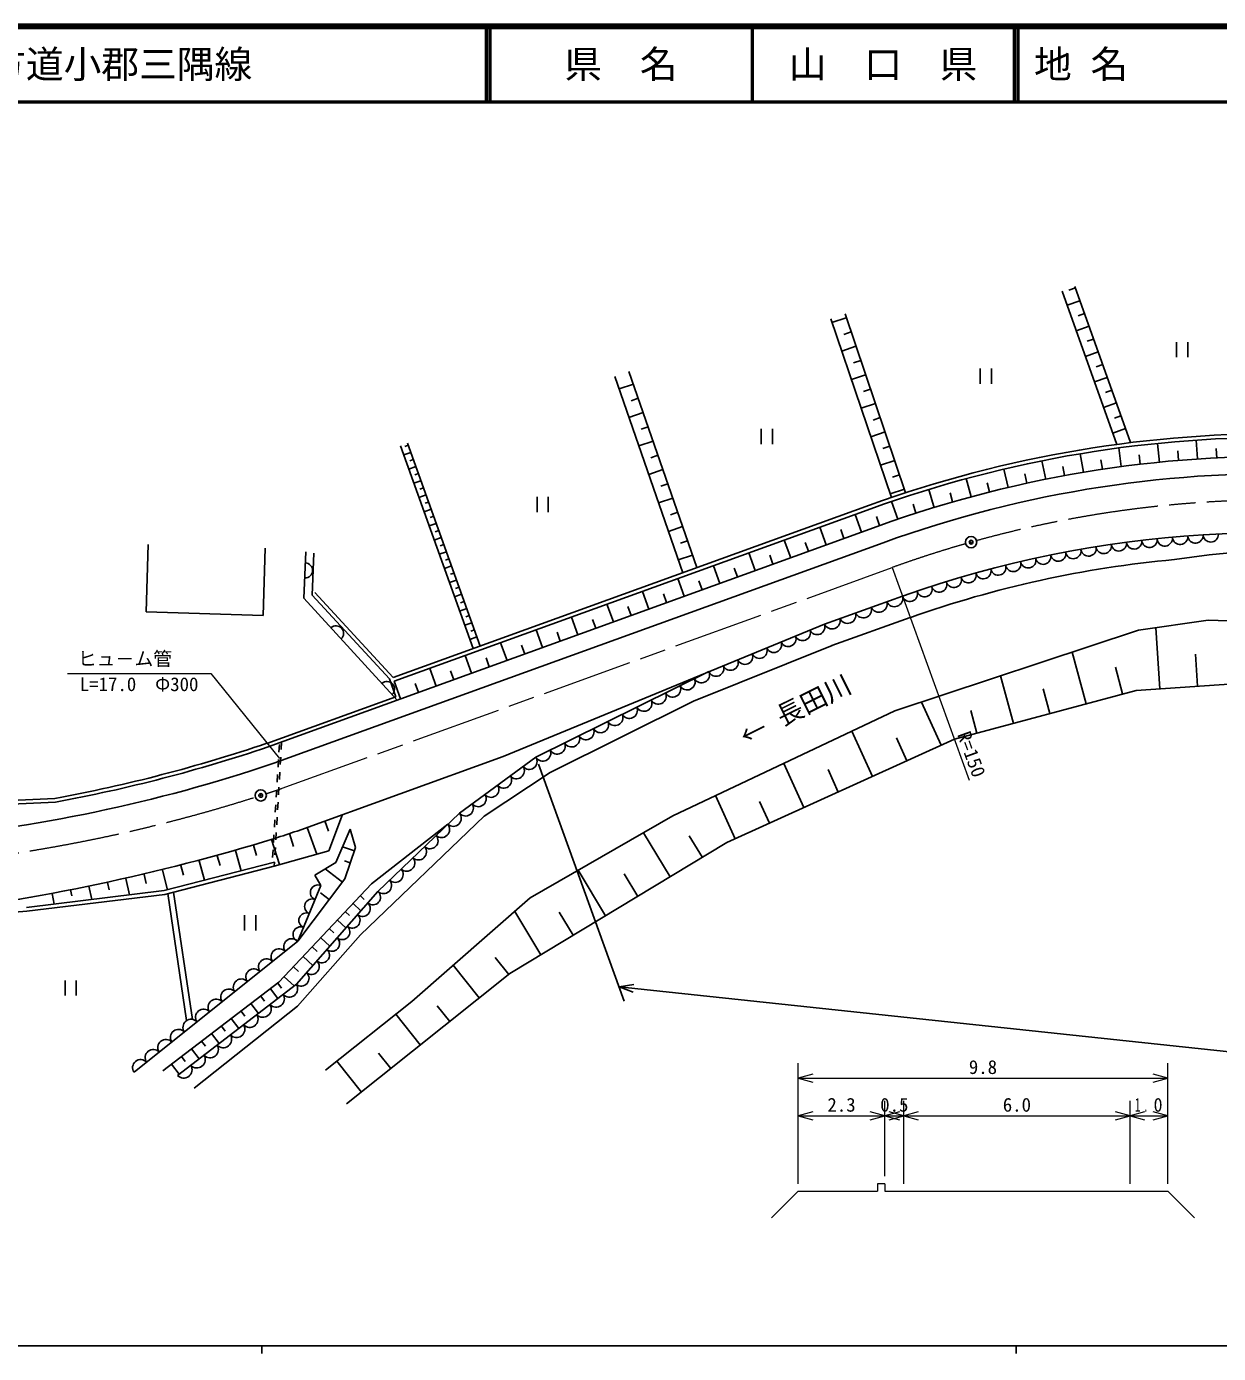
# Model space of a CAD drawing. Units: millimetres, scale not verified, with parts at other scales. Extents: x 40000 to 680000, y 20000 to 380000.
# Drawn here: x 236820 to 394830, y 204000 to 380000 of the extents above; entities that cross this region are included whole.
import ezdxf
from ezdxf.enums import TextEntityAlignment as Align

# ---------------------------------------------------------------- set-up
doc = ezdxf.new("R2010")
doc.units = ezdxf.units.MM
doc.header["$LTSCALE"] = 1000
doc.header["$PDMODE"] = 32
doc.header["$PDSIZE"] = 500
doc.linetypes.add('CHAIN', pattern=[18.5, 12, -1.5, 3.5, -1.5])
for name, color, linetype, lineweight in [('S-BGD', 7, 'Continuous', 25), ('S-BMK', 2, 'CHAIN', 13), ('S-BMK-SRVR', 3, 'Continuous', 25), ('S-STR-HTXT', 7, 'Continuous', 13), ('S-STR-STRC', 7, 'Continuous', 25), ('S-TTL', 2, 'Continuous', 140), ('S-TTL-BAND', 7, 'Continuous', 25), ('S-TTL-LINE', 7, 'Continuous', 50)]:
    doc.layers.add(name, color=color, linetype=linetype, lineweight=lineweight)
doc.layers.add('S-TTL-TXT', color=7, linetype='Continuous')
doc.styles.add('ＭＳ ゴシック', font='')
doc.styles.get('ＭＳ ゴシック').set_extended_font_data('MS Gothic')

msp = doc.modelspace()

# ---------------------------------------------------------------- linework, layer by layer
at = {"layer": 'S-BGD'}
for p, q in [((375859, 345335), (375011, 345033)), ((375796, 345511), (383170, 324810)), ((374100, 344908), (381343, 324574)), ((376463, 343639), (374767, 343035)), ((345325, 341873), (353364, 318168)), ((377067, 341943), (376219, 341641)), ((343431, 341231), (351467, 317535)), ((343596, 340743), (345491, 341385)), ((377671, 340248), (375975, 339644)), ((346133, 339491), (345186, 339170)), ((378275, 338552), (377427, 338250)), ((389280, 338135), (389280, 336135)), ((390780, 338135), (390780, 336135)), ((346775, 337597), (344881, 336955)), ((378879, 336856), (377183, 336252)), ((347417, 335703), (346470, 335382)), ((363243, 334630), (363243, 332630)), ((364743, 334630), (364743, 332630)), ((379483, 335161), (378635, 334859)), ((314794, 333598), (323803, 307548)), ((316684, 334252), (325684, 308229)), ((348060, 333809), (346166, 333166)), ((380087, 333465), (378391, 332861)), ((317262, 332581), (315372, 331928)), ((348702, 331915), (347755, 331594)), ((380691, 331769), (379843, 331467)), ((317916, 330691), (316971, 330364)), ((349344, 330021), (347450, 329378)), ((381295, 330074), (379599, 329470)), ((318569, 328801), (316679, 328147)), ((349987, 328127), (349040, 327805)), ((381899, 328378), (381051, 328076)), ((319223, 326911), (318278, 326584)), ((334201, 326619), (334201, 324619)), ((335701, 326619), (335701, 324619)), ((350629, 326233), (348735, 325590)), ((382503, 326683), (380807, 326079)), ((286380, 324401), (296020, 297485)), ((287420, 324462), (286949, 324294)), ((287321, 324738), (296960, 297826)), ((319877, 325021), (317987, 324367)), ((351271, 324339), (350324, 324017)), ((381621, 324106), (381953, 321629)), ((386750, 324709), (387005, 322180)), ((391895, 325144), (392065, 322649)), ((394538, 324029), (394604, 322760)), ((287757, 323521), (286816, 323184)), ((288094, 322579), (287624, 322411)), ((320530, 323130), (319585, 322804)), ((351914, 322444), (350020, 321802)), ((371436, 322402), (371937, 319910)), ((376515, 323337), (376927, 320871)), ((379251, 322507), (379437, 321271)), ((384329, 323187), (384474, 321946)), ((389426, 323702), (389531, 322456)), ((288432, 321638), (287490, 321301)), ((288769, 320696), (288298, 320528)), ((321184, 321240), (319294, 320587)), ((352556, 320550), (351609, 320229)), ((366391, 321301), (366964, 318868)), ((369176, 320651), (369442, 319429)), ((374198, 321661), (374425, 320432)), ((289106, 319755), (288165, 319418)), ((289443, 318814), (288973, 318645)), ((321838, 319350), (320893, 319023)), ((353198, 318656), (351304, 318014)), ((356422, 318609), (357164, 316179)), ((361384, 320037), (362036, 317623)), ((364189, 319477), (364495, 318265)), ((289780, 317872), (288839, 317535)), ((290118, 316931), (289647, 316762)), ((304491, 317606), (304491, 315606)), ((305991, 317606), (305991, 315606)), ((322492, 317460), (320601, 316806)), ((351508, 317021), (352316, 314655)), ((359243, 318142), (359588, 316941)), ((285431, 293650), (348571, 316518)), ((285562, 293165), (348741, 316048)), ((290455, 315989), (289513, 315652)), ((290792, 315048), (290321, 314879)), ((323145, 315570), (322200, 315243)), ((347528, 312950), (346677, 315300)), ((354343, 316646), (354727, 315456)), ((268851, 284454), (349593, 313697)), ((291129, 314106), (290188, 313769)), ((323799, 313680), (321909, 313026)), ((342827, 311247), (341975, 313597)), ((349494, 314991), (349917, 313815)), ((269587, 282275), (350376, 311535)), ((291804, 312223), (290862, 311886)), ((291466, 313165), (290996, 312996)), ((324453, 311789), (323507, 311463)), ((338126, 309544), (337274, 311895)), ((340476, 310396), (340051, 311571)), ((345177, 312098), (344752, 313273)), ((384664, 311853), (384671, 311797)), ((386692, 312080), (386701, 311994)), ((388724, 312278), (388731, 312192)), ((390757, 312447), (390761, 312390)), ((392791, 312588), (392793, 312557)), ((394827, 312701), (394830, 312644)), ((252678, 302362), (252943, 311279)), ((268199, 301900), (268465, 310817)), ((273600, 304166), (273835, 310321)), ((274672, 304599), (274904, 310130)), ((292478, 310341), (291537, 310003)), ((292141, 311282), (291670, 311113)), ((323216, 309246), (325106, 309899)), ((333424, 307842), (332573, 310192)), ((335775, 308693), (335349, 309868)), ((374586, 310298), (374596, 310242)), ((376593, 310665), (376608, 310581)), ((378605, 311005), (378619, 310920)), ((380622, 311316), (380630, 311259)), ((293152, 308458), (292211, 308121)), ((292815, 309399), (292344, 309231)), ((328723, 306139), (327872, 308489)), ((331074, 306990), (330648, 308165)), ((364640, 308042), (364655, 307987)), ((366617, 308549), (366637, 308466)), ((368600, 309028), (368620, 308945)), ((370590, 309479), (370602, 309424)), ((293827, 306575), (292885, 306238)), ((293490, 307516), (293019, 307348)), ((324022, 304436), (323171, 306787)), ((326373, 305288), (325947, 306463)), ((358758, 306357), (358783, 306275)), ((360712, 306946), (360728, 306892)), ((284921, 293465), (274672, 304599)), ((285431, 293650), (275039, 304938)), ((294501, 304692), (293560, 304355)), ((294164, 305633), (293693, 305465)), ((319321, 302734), (318470, 305084)), ((321672, 303585), (321246, 304760)), ((354876, 305097), (354895, 305043)), ((356813, 305741), (356839, 305659)), ((285943, 290645), (273600, 304166)), ((295175, 302809), (294234, 302472)), ((294838, 303751), (294368, 303582)), ((314620, 301031), (313768, 303381)), ((316970, 301882), (316545, 303057)), ((342587, 300737), (352950, 304427)), ((252678, 302362), (268199, 301900)), ((295513, 301868), (295042, 301699)), ((309919, 299328), (309067, 301679)), ((312269, 300180), (311844, 301355)), ((343594, 297911), (353956, 301600)), ((384225, 299937), (393470, 301263)), ((393470, 301263), (409777, 300716)), ((295850, 300926), (294908, 300589)), ((296187, 299985), (295716, 299816)), ((342587, 300737), (300018, 283192)), ((305217, 297626), (304366, 299976)), ((307568, 298477), (307142, 299652)), ((351930, 289231), (384225, 299937)), ((387078, 292166), (386521, 300266)), ((296524, 299043), (295583, 298706)), ((300516, 295923), (299665, 298273)), ((302867, 296774), (302441, 297949)), ((325252, 290523), (343609, 297916)), ((295815, 294220), (294964, 296571)), ((298166, 295072), (297740, 296247)), ((377299, 290169), (375451, 297028)), ((392066, 292510), (391775, 296744)), ((291114, 292518), (290263, 294868)), ((293465, 293369), (293039, 294544)), ((304324, 283092), (327289, 294432)), ((382127, 291470), (381166, 295037)), ((285772, 291115), (284921, 293465)), ((286413, 290815), (285562, 293165)), ((288763, 291666), (288338, 292841)), ((367644, 287567), (365943, 293876)), ((372471, 288868), (371584, 292160)), ((410755, 293795), (383900, 291948)), ((268681, 284924), (285772, 291115)), ((306246, 281039), (325252, 290523)), ((358078, 284668), (355472, 290405)), ((383900, 291948), (359820, 285459)), ((322490, 275314), (351930, 289231)), ((362816, 286266), (362003, 289283)), ((359820, 285459), (329661, 271757)), ((348974, 280531), (346243, 286543)), ((353526, 282599), (352145, 285640)), ((270344, 284768), (270283, 283770)), ((270629, 285098), (270570, 284100)), ((270222, 282772), (270162, 281774)), ((270512, 283102), (270453, 282103)), ((272690, 273295), (300018, 283192)), ((294201, 275676), (304324, 283092)), ((339869, 276395), (337201, 282268)), ((270101, 280776), (270040, 279777)), ((270394, 281105), (270336, 280107)), ((297495, 275256), (306246, 281039)), ((344422, 278463), (343072, 281434)), ((269980, 278779), (269919, 277781)), ((270277, 279108), (270218, 278110)), ((221235, 276217), (240644, 277129)), ((233746, 277305), (240587, 277627)), ((269858, 276783), (269797, 275785)), ((270160, 277112), (270101, 276114)), ((330765, 272258), (328159, 277994)), ((335317, 274326), (333999, 277229)), ((269737, 274787), (269676, 273788)), ((270042, 275115), (269984, 274117)), ((276372, 274628), (276867, 273259)), ((278722, 275479), (276905, 270681)), ((281071, 259527), (297495, 275256)), ((283411, 265272), (294201, 275676)), ((303577, 264430), (322490, 275314)), ((269925, 273119), (269866, 272121)), ((271661, 272950), (272230, 271239)), ((274021, 273777), (275305, 270232)), ((279706, 273551), (277818, 269101)), ((280448, 271090), (279706, 273551)), ((282564, 266280), (292660, 274190)), ((322131, 267215), (318597, 273074)), ((266899, 271427), (267323, 270048)), ((269285, 272175), (270350, 268841)), ((269615, 272790), (269555, 271792)), ((269808, 271122), (269749, 270124)), ((280294, 270650), (278710, 271203)), ((278998, 266943), (280448, 271090)), ((329661, 271757), (300893, 254403)), ((326413, 269797), (324683, 272665)), ((259694, 269353), (260391, 266763)), ((262103, 270016), (262472, 268707)), ((264505, 270708), (265292, 268033)), ((269494, 270794), (269433, 269796)), ((276905, 270681), (269662, 268648)), ((279740, 269066), (278949, 269343)), ((252420, 267530), (252698, 266330)), ((254855, 268110), (255494, 265495)), ((269693, 269173), (255074, 265386)), ((269662, 268648), (255168, 264894)), ((257277, 268717), (257609, 267423)), ((269693, 269173), (269662, 268648)), ((277818, 269101), (275020, 267449)), ((278687, 266529), (276391, 268258)), ((313569, 262049), (309928, 268085)), ((317850, 264632), (316056, 267606)), ((245098, 265995), (245469, 264210)), ((247548, 266459), (247750, 265487)), ((249986, 266980), (250461, 264822)), ((270284, 253231), (282564, 266280)), ((272768, 258670), (278998, 266943)), ((275834, 266060), (272768, 258670)), ((275020, 267449), (275834, 266060)), ((255074, 265386), (236820, 263152)), ((255168, 264894), (236870, 262654)), ((240200, 265024), (240470, 263598)), ((242650, 265498), (242808, 264701)), ((255539, 264990), (258031, 248149)), ((256318, 265192), (258816, 248309)), ((272585, 252970), (283411, 265272)), ((276958, 264234), (275810, 265098)), ((281076, 264698), (281593, 264210)), ((287875, 250691), (303577, 264430)), ((279093, 262591), (279647, 262069)), ((280101, 263662), (281136, 262688)), ((305006, 256884), (301533, 262642)), ((309287, 259467), (307440, 262529)), ((265720, 262116), (265720, 260116)), ((267220, 262116), (267220, 260116)), ((278049, 261482), (279158, 260439)), ((272744, 250081), (281071, 259527)), ((275853, 259149), (277040, 258032)), ((276970, 260335), (277563, 259777)), ((272768, 258670), (251069, 241295)), ((274698, 257921), (275333, 257323)), ((272215, 255283), (272869, 254668)), ((273502, 256651), (274772, 255456)), ((296831, 251159), (293367, 255496)), ((300738, 254280), (298936, 256536)), ((241919, 253473), (241919, 251473)), ((243419, 253473), (243419, 251473)), ((270984, 253975), (272292, 252745)), ((300893, 254403), (279250, 237115)), ((254878, 241499), (270284, 253231)), ((256838, 240878), (272585, 252970)), ((270142, 251094), (269159, 252375)), ((270613, 252470), (270123, 253109)), ((259019, 239171), (272744, 250081)), ((266569, 250403), (267555, 249108)), ((267864, 251389), (268357, 250741)), ((276456, 241591), (287875, 250691)), ((292925, 248038), (291262, 250119)), ((263964, 248419), (264958, 247114)), ((265269, 249413), (265766, 248760)), ((289018, 244918), (285756, 249002)), ((261338, 246419), (262340, 245103)), ((262654, 247421), (263155, 246763)), ((260017, 245413), (260522, 244750)), ((257360, 243389), (257869, 242721)), ((258691, 244403), (259701, 243077)), ((285111, 241797), (283478, 243842)), ((256023, 242371), (257041, 241034)), ((281205, 238677), (277935, 242770))]:
    msp.add_line(p, q, dxfattribs=at)
for centre, radius, start, end in [((402648, 167209), 158800, 89.12237, 109.90941), ((402648, 167209), 158300, 89.05792, 109.90941), ((402648, 167209), 155800, 65.60021, 109.90941), ((402648, 167209), 153500, 65.60021, 109.90941), ((401865, 166970), 145900, 77.54294, 109.58846), ((381632, 311449), 1020, 190.68748, 8.46099), ((383654, 311717), 1020, 186.68179, 4.4553), ((385684, 311915), 1020, 186.68179, 4.4553), ((387714, 312113), 1020, 186.68179, 4.4553), ((389744, 312311), 1020, 186.68179, 4.4553), ((391774, 312509), 1020, 186.68179, 4.4553), ((393810, 312636), 1020, 182.6761, 0.44961), ((371589, 309682), 1020, 194.69317, 12.46668), ((373587, 310092), 1020, 190.68748, 8.46099), ((375599, 310431), 1020, 190.68748, 8.46099), ((377610, 310770), 1020, 190.68748, 8.46099), ((379621, 311109), 1020, 190.68748, 8.46099), ((407256, 192678), 118033, 63.03512, 98.90051), ((273741, 307855), 1000, 267.81142, 87.81142), ((401865, 166970), 142900, 95.16782, 109.60541), ((365641, 308245), 1020, 194.69317, 12.46668), ((367624, 308724), 1020, 194.69317, 12.46668), ((369606, 309203), 1020, 194.69317, 12.46668), ((357805, 305986), 1020, 198.69886, 16.47237), ((359750, 306602), 1020, 198.69886, 16.47237), ((361694, 307219), 1020, 198.69886, 16.47237), ((363659, 307767), 1020, 194.69317, 12.46668), ((353917, 304754), 1020, 198.69886, 16.47237), ((355861, 305370), 1020, 198.69886, 16.47237), ((347735, 302676), 1105, 204.79208, 14.40169), ((349808, 303414), 1105, 204.79208, 14.40169), ((351881, 304152), 1105, 204.79208, 14.40169), ((343590, 301200), 1105, 204.79208, 14.40169), ((345663, 301938), 1105, 204.79208, 14.40169), ((277853, 299507), 1000, 312.39084, 132.39084), ((339706, 299587), 1035, 204.29319, 20.50473), ((341618, 300375), 1035, 204.29319, 20.50473), ((333969, 297222), 1035, 204.29319, 20.50473), ((335881, 298010), 1035, 204.29319, 20.50473), ((337794, 298798), 1035, 204.29319, 20.50473), ((330144, 295646), 1035, 204.29319, 20.50473), ((332056, 296434), 1035, 204.29319, 20.50473), ((326302, 294020), 1069, 209.87953, 22.67949), ((328232, 294858), 1035, 204.29319, 20.50473), ((284594, 292122), 1000, 312.39084, 132.39084), ((322475, 292130), 1069, 209.87953, 22.67949), ((324388, 293075), 1069, 209.87953, 22.67949), ((318647, 290240), 1069, 209.87953, 22.67949), ((320561, 291185), 1069, 209.87953, 22.67949), ((314820, 288350), 1069, 209.87953, 22.67949), ((316734, 289295), 1069, 209.87953, 22.67949), ((312906, 287405), 1069, 209.87953, 22.67949), ((309079, 285515), 1069, 209.87953, 22.67949), ((310993, 286460), 1069, 209.87953, 22.67949), ((203791, 477046), 202785, 280.45433, 288.66565), ((203791, 477046), 203285, 280.44476, 288.66565), ((305251, 283625), 1069, 209.87953, 22.67949), ((307165, 284570), 1069, 209.87953, 22.67949), ((203791, 477046), 205585, 274.9641, 288.66565), ((301767, 281275), 1047, 218.73319, 33.72272), ((303454, 282511), 1047, 218.73319, 33.72272), ((300079, 280039), 1047, 218.73319, 33.72272), ((296705, 277567), 1047, 218.73319, 33.72272), ((298392, 278803), 1047, 218.73319, 33.72272), ((295018, 276331), 1047, 218.73319, 33.72272), ((293382, 274984), 1073, 227.73205, 40.17779), ((203791, 477046), 215085, 287.84355, 288.68312), ((291840, 273497), 1073, 227.73205, 40.17779), ((189280, 534629), 274372, 276.94291, 287.0434), ((288757, 270525), 1073, 227.73205, 40.17779), ((290298, 272011), 1073, 227.73205, 40.17779), ((287215, 269038), 1073, 227.73205, 40.17779), ((285674, 267552), 1073, 227.73205, 40.17779), ((275451, 265137), 1000, 67.47509, 247.45841), ((284132, 266066), 1073, 227.73205, 40.17779), ((274684, 263289), 1000, 67.47509, 247.45841), ((282716, 264519), 1024, 230.00634, 47.2981), ((208355, 609341), 347857, 266.05624, 274.70205), ((273918, 261441), 1000, 67.47509, 247.45841), ((281363, 262981), 1024, 230.00634, 47.2981), ((273151, 259594), 1000, 67.47509, 247.45841), ((278656, 259906), 1024, 230.00634, 47.2981), ((280009, 261443), 1024, 230.00634, 47.2981), ((271977, 257948), 1071, 42.38679, 214.98344), ((277303, 258368), 1024, 230.00634, 47.2981), ((270307, 256611), 1071, 42.38679, 214.98344), ((275950, 256830), 1024, 230.00634, 47.2981), ((268638, 255275), 1071, 42.38679, 214.98344), ((274596, 255292), 1024, 230.00634, 47.2981), ((265300, 252602), 1071, 42.38679, 214.98344), ((266969, 253938), 1071, 42.38679, 214.98344), ((273243, 253754), 1024, 230.00634, 47.2981), ((263631, 251265), 1071, 42.38679, 214.98344), ((271647, 252379), 1108, 222.85283, 32.1854), ((261962, 249929), 1071, 42.38679, 214.98344), ((268148, 249693), 1108, 222.85283, 32.1854), ((269897, 251036), 1108, 222.85283, 32.1854), ((258623, 247255), 1071, 42.38679, 214.98344), ((260292, 248592), 1071, 42.38679, 214.98344), ((266398, 248349), 1108, 222.85283, 32.1854), ((256954, 245919), 1071, 42.38679, 214.98344), ((264648, 247006), 1108, 222.85283, 32.1854), ((255285, 244582), 1071, 42.38679, 214.98344), ((261149, 244319), 1108, 222.85283, 32.1854), ((262899, 245662), 1108, 222.85283, 32.1854), ((251946, 241909), 1071, 42.38679, 214.98344), ((253616, 243246), 1071, 42.38679, 214.98344), ((259400, 242975), 1108, 222.85283, 32.1854), ((257650, 241632), 1108, 222.85283, 32.1854)]:
    msp.add_arc(centre, radius, start, end, dxfattribs=at)
at = {"layer": 'S-BMK'}
msp.add_line((270708, 278958), (351568, 308244), dxfattribs=at)
for centre, radius, start, end in [((402648, 167209), 150000, 67.79664, 105.42106), ((402648, 167209), 150000, 105.99402, 109.90941), ((203791, 477046), 209085, 288.04908, 288.66565), ((203791, 477046), 209085, 274.142, 287.63803)]:
    msp.add_arc(centre, radius, start, end, dxfattribs=at)
at = {"layer": 'S-BMK-SRVR'}
for centre in [(362039, 311608), (267859, 278018)]:
    msp.add_circle(centre, 750, dxfattribs=at)
for p in [(362039, 311608), (267859, 278018)]:
    msp.add_point(p, dxfattribs=at)
at = {"layer": 'S-STR-HTXT'}
for p, q in [((351568, 308244), (361784, 280037)), ((242242, 294184), (261242, 294184)), ((261242, 294184), (270363, 282902)), ((339111, 226519), (339111, 242519)), ((388111, 226519), (388111, 242519)), ((341043, 241036), (339111, 240519)), ((339111, 240519), (388111, 240519)), ((339111, 240519), (341043, 240001)), ((388111, 240519), (386179, 241036)), ((386179, 240001), (388111, 240519)), ((341043, 236036), (339111, 235519)), ((350611, 235519), (348679, 236036)), ((350611, 227519), (350611, 237519)), ((352543, 236036), (350611, 235519)), ((353111, 235519), (351179, 236036)), ((353111, 226519), (353111, 237519)), ((355043, 236036), (353111, 235519)), ((383111, 235519), (381179, 236036)), ((383111, 226519), (383111, 237519)), ((385043, 236036), (383111, 235519)), ((388111, 235519), (386179, 236036)), ((339111, 235519), (350611, 235519)), ((339111, 235519), (341043, 235001)), ((348679, 235001), (350611, 235519)), ((350611, 235519), (353111, 235519)), ((350611, 235519), (352543, 235001)), ((351179, 235001), (353111, 235519)), ((353111, 235519), (383111, 235519)), ((353111, 235519), (355043, 235001)), ((381179, 235001), (383111, 235519)), ((383111, 235519), (388111, 235519)), ((383111, 235519), (385043, 235001)), ((386179, 235001), (388111, 235519)), ((339111, 225519), (335575, 221983)), ((339111, 225519), (349611, 225519)), ((349611, 226519), (349611, 225519)), ((350611, 226519), (349611, 226519)), ((350611, 226519), (350611, 225519)), ((350611, 225519), (353111, 225519)), ((353111, 225519), (383111, 225519)), ((383111, 225519), (388111, 225519)), ((388111, 225519), (391647, 221983))]:
    msp.add_line(p, q, dxfattribs=at)
at = {"layer": 'S-STR-STRC'}
for p, q in [((304678, 282159), (316054, 250749)), ((317349, 252940), (315373, 252629)), ((536717, 229088), (315373, 252629)), ((315373, 252629), (317239, 251910))]:
    msp.add_line(p, q, dxfattribs=at)
at = {"layer": 'S-TTL'}
msp.add_line((680000, 380000), (40000, 380000), dxfattribs=at)
at = {"layer": 'S-TTL-BAND'}
for p, q in [((40000, 205000), (579000, 205000)), ((268000, 205000), (268000, 204000)), ((368000, 205000), (368000, 204000))]:
    msp.add_line(p, q, dxfattribs=at)
at = {"layer": 'S-TTL-LINE'}
for p, q in [((297750, 380000), (297750, 370000)), ((298250, 380000), (298250, 370000)), ((333000, 380000), (333000, 370000)), ((367750, 380000), (367750, 370000)), ((368250, 380000), (368250, 370000)), ((40000, 370000), (680000, 370000))]:
    msp.add_line(p, q, dxfattribs=at)

# ---------------------------------------------------------------- texts
at = {"layer": 'S-BGD', "style": 'ＭＳ ゴシック'}
msp.add_text('長田川', height=2566, rotation=26.453, dxfattribs=at).set_placement((341150, 290651), align=Align.MIDDLE_CENTER)
msp.add_text('→', height=2566, rotation=206.23, dxfattribs=at).set_placement((332263, 288342), align=Align.BOTTOM_CENTER)
at = {"layer": 'S-STR-HTXT', "style": 'ＭＳ ゴシック'}
msp.add_text('ヒュ－ム管', height=1833, dxfattribs=at).set_placement((243617, 294684), align=Align.BOTTOM_LEFT)
msp.add_text('L=17.0\u3000Φ300', height=1833, dxfattribs=at).set_placement((251742, 293684), align=Align.TOP_CENTER)
msp.add_text('R=150', height=1833, rotation=289.909, dxfattribs=at).set_placement((359656, 285914), align=Align.BOTTOM_LEFT)
for s, p in [('9.8', (363611, 240519)), ('2.3', (344861, 235519)), ('0.5', (351861, 235519)), ('6.0', (368111, 235519))]:
    msp.add_text(s, height=1833, dxfattribs=at).set_placement(p, align=Align.BOTTOM_CENTER)
for s, width, p in [('1', 0.6, (384127, 235519)), ('0', 0.95, (386822, 235519)), ('.', 0.35, (385201, 235519))]:
    msp.add_text(s, height=1833, dxfattribs=dict(at, width=width)).set_placement(p, align=Align.BOTTOM_CENTER)
at = {"layer": 'S-TTL-TXT', "style": 'ＭＳ ゴシック'}
for s, p in [('主要地方道小郡三隅線', (216734, 375000)), ('地 名', (370380, 375000))]:
    msp.add_text(s, height=3666, dxfattribs=at).set_placement(p, align=Align.MIDDLE_LEFT)
for s, p in [('県\u3000名', (315625, 375000)), ('山\u3000口\u3000県', (350375, 375000))]:
    msp.add_text(s, height=3666, dxfattribs=at).set_placement(p, align=Align.MIDDLE_CENTER)

doc.saveas('drawing.dxf')
